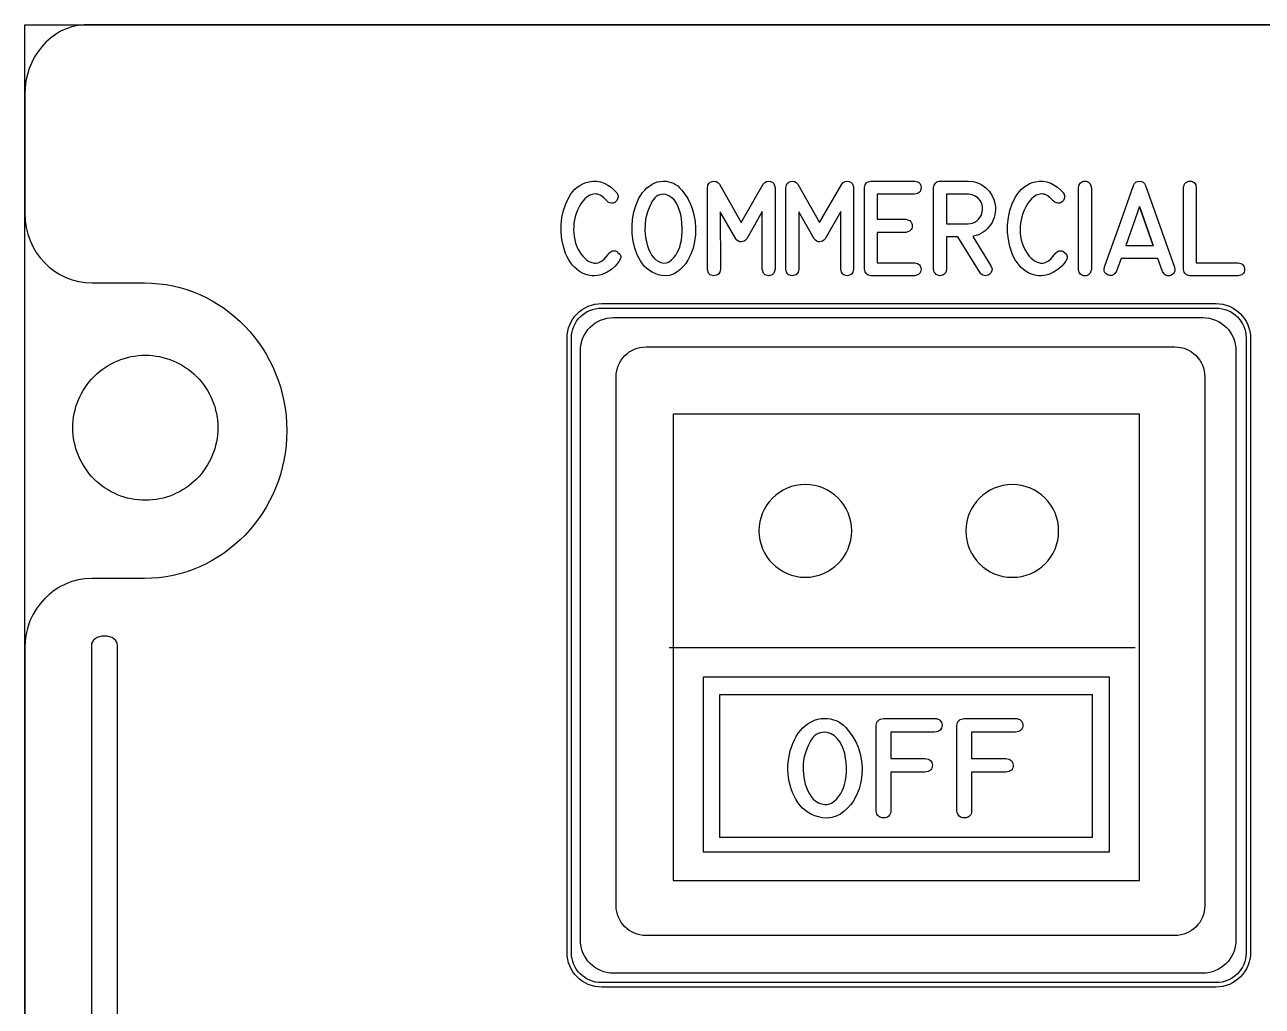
# Model space of a CAD drawing. Extents: x 361 to 684, y 82 to 686.
# Drawn here: x 361.5 to 403.97, y 403.15 to 436.83 of the extents above; entities that cross this region are included whole.
import ezdxf

# ---------------------------------------------------------------- set-up
doc = ezdxf.new("R2010")
doc.units = 0
for name, color, linetype in [('_BACKPANEL', 5, 'CONTINUOUS'), ('_ENGRAVING', 105, 'CONTINUOUS'), ('_LABELS', 30, 'CONTINUOUS'), ('_TOPLAYER', 1, 'CONTINUOUS')]:
    doc.layers.add(name, color=color, linetype=linetype)

msp = doc.modelspace()

# ---------------------------------------------------------------- linework, layer by layer
at = {"layer": '_BACKPANEL'}
for points in [[(683.839, 436.825), (683.839, 431.985), (683.839, 422.306), (683.839, 412.626), (683.839, 340.03), (683.839, 330.35), (361.5, 330.35), (361.5, 340.03), (361.5, 412.626), (361.5, 422.306), (361.5, 431.985), (361.5, 436.825)], [(381.291, 427.105), (402.387, 427.105), (402.492, 427.1), (402.594, 427.084), (402.693, 427.059), (402.787, 427.025), (402.877, 426.982), (402.962, 426.93), (403.041, 426.871), (403.114, 426.805), (403.18, 426.732), (403.239, 426.653), (403.29, 426.568), (403.333, 426.478), (403.368, 426.384), (403.393, 426.285), (403.408, 426.183), (403.414, 426.078), (403.414, 404.983), (403.408, 404.877), (403.393, 404.775), (403.368, 404.676), (403.333, 404.582), (403.29, 404.492), (403.239, 404.407), (403.18, 404.328), (403.114, 404.255), (403.041, 404.189), (402.962, 404.13), (402.877, 404.079), (402.787, 404.036), (402.693, 404.001), (402.594, 403.976), (402.492, 403.96), (402.387, 403.955), (381.291, 403.955), (381.186, 403.96), (381.083, 403.976), (380.985, 404.001), (380.89, 404.036), (380.801, 404.079), (380.716, 404.13), (380.637, 404.189), (380.564, 404.255), (380.498, 404.328), (380.439, 404.407), (380.387, 404.492), (380.344, 404.582), (380.31, 404.676), (380.285, 404.775), (380.269, 404.877), (380.264, 404.983), (380.264, 426.078), (380.269, 426.183), (380.285, 426.285), (380.31, 426.384), (380.344, 426.478), (380.387, 426.568), (380.439, 426.653), (380.498, 426.732), (380.564, 426.805), (380.637, 426.871), (380.716, 426.93), (380.801, 426.982), (380.89, 427.025), (380.985, 427.059), (381.083, 427.084), (381.186, 427.1)]]:
    msp.add_lwpolyline(points, close=True, dxfattribs=at)
msp.add_lwpolyline([(365.638, 420.51, -0.414214), (363.15, 422.999, -0.414214), (365.638, 425.487, -0.414214), (368.126, 422.999, -0.414214)], format="xyb", close=True, dxfattribs=at)
at = {"layer": '_ENGRAVING'}
for points in [[(381.905, 428.722), (381.891, 428.701), (381.883, 428.69), (381.877, 428.681), (381.762, 428.545), (381.631, 428.43), (381.483, 428.336), (381.318, 428.263), (381.232, 428.237), (381.146, 428.219), (381.06, 428.211), (380.975, 428.212), (380.889, 428.223), (380.805, 428.242), (380.72, 428.271), (380.636, 428.308), (380.542, 428.362), (380.454, 428.425), (380.373, 428.496), (380.298, 428.575), (380.229, 428.664), (380.168, 428.761), (380.112, 428.866), (380.063, 428.98), (379.985, 429.22), (379.933, 429.464), (379.906, 429.712), (379.906, 429.966), (379.932, 430.216), (379.985, 430.456), (380.064, 430.686), (380.17, 430.905), (380.234, 431.007), (380.303, 431.099), (380.38, 431.181), (380.463, 431.253), (380.553, 431.315), (380.65, 431.367), (380.753, 431.409), (380.863, 431.441), (380.994, 431.461), (381.124, 431.459), (381.254, 431.435), (381.384, 431.389), (381.508, 431.327), (381.62, 431.253), (381.721, 431.168), (381.81, 431.071), (381.818, 431.06), (381.846, 431.011), (381.861, 430.96), (381.861, 430.907), (381.847, 430.852), (381.822, 430.8), (381.788, 430.76), (381.745, 430.729), (381.693, 430.71), (381.635, 430.703), (381.578, 430.712), (381.524, 430.739), (381.473, 430.783), (381.369, 430.89), (381.268, 430.966), (381.169, 431.009), (381.12, 431.019), (381.072, 431.021), (380.978, 431.007), (380.889, 430.975), (380.805, 430.926), (380.726, 430.859), (380.653, 430.777), (380.587, 430.685), (380.527, 430.582), (380.473, 430.469), (380.427, 430.352), (380.391, 430.239), (380.365, 430.129), (380.349, 430.023), (380.338, 429.908), (380.336, 429.791), (380.341, 429.675), (380.354, 429.558), (380.375, 429.443), (380.406, 429.331), (380.446, 429.223), (380.495, 429.118), (380.594, 428.955), (380.648, 428.885), (380.706, 428.825), (380.766, 428.772), (380.829, 428.728), (380.896, 428.693), (380.965, 428.666), (381.036, 428.65), (381.106, 428.649), (381.176, 428.662), (381.245, 428.689), (381.315, 428.731), (381.383, 428.787), (381.451, 428.858), (381.519, 428.942), (381.549, 428.984), (381.623, 429.048), (381.661, 429.066), (381.699, 429.075), (381.738, 429.074), (381.777, 429.065), (381.817, 429.046), (381.857, 429.018), (381.921, 428.95), (381.94, 428.915), (381.951, 428.878), (381.952, 428.841), (381.945, 428.802)], [(384.407, 430.528), (384.467, 430.306), (384.505, 430.08), (384.521, 429.85), (384.515, 429.616), (384.486, 429.385), (384.434, 429.164), (384.359, 428.954), (384.26, 428.754), (384.185, 428.637), (384.097, 428.53), (383.996, 428.431), (383.883, 428.342), (383.76, 428.271), (383.631, 428.227), (383.496, 428.211), (383.354, 428.223), (383.24, 428.249), (383.132, 428.286), (383.032, 428.333), (382.938, 428.39), (382.851, 428.458), (382.772, 428.536), (382.699, 428.625), (382.633, 428.724), (382.521, 428.938), (382.436, 429.164), (382.377, 429.402), (382.346, 429.652), (382.34, 429.906), (382.361, 430.156), (382.408, 430.404), (382.481, 430.648), (382.527, 430.765), (382.58, 430.874), (382.639, 430.975), (382.704, 431.067), (382.776, 431.151), (382.854, 431.227), (382.938, 431.294), (383.029, 431.353), (383.122, 431.401), (383.217, 431.434), (383.314, 431.454), (383.413, 431.461), (383.507, 431.457), (383.596, 431.443), (383.68, 431.42), (383.761, 431.388), (383.837, 431.346), (383.908, 431.296), (383.975, 431.236), (384.038, 431.167), (384.152, 431.017), (384.252, 430.86), (384.336, 430.697)], [(387.25, 428.437), (387.224, 428.34), (387.203, 428.302), (387.178, 428.271), (387.148, 428.246), (387.114, 428.229), (387.075, 428.219), (387.03, 428.216), (386.986, 428.219), (386.947, 428.23), (386.913, 428.247), (386.883, 428.271), (386.858, 428.302), (386.838, 428.34), (386.812, 428.437), (386.812, 430.417), (386.279, 429.486), (386.235, 429.44), (386.188, 429.406), (386.139, 429.385), (386.088, 429.377), (386.037, 429.382), (385.989, 429.402), (385.943, 429.436), (385.901, 429.486), (385.371, 430.412), (385.372, 428.437), (385.349, 428.34), (385.329, 428.303), (385.304, 428.272), (385.273, 428.248), (385.236, 428.231), (385.195, 428.22), (385.148, 428.217), (385.1, 428.221), (385.059, 428.231), (385.024, 428.248), (384.994, 428.273), (384.97, 428.303), (384.951, 428.341), (384.932, 428.437), (384.932, 431.236), (384.947, 431.318), (384.978, 431.382), (385.025, 431.427), (385.089, 431.454), (385.159, 431.461), (385.224, 431.447), (385.285, 431.411), (385.341, 431.353), (386.089, 430.042), (386.845, 431.353), (386.9, 431.411), (386.961, 431.447), (387.025, 431.461), (387.094, 431.453), (387.157, 431.426), (387.204, 431.381), (387.235, 431.317), (387.25, 431.236)], [(389.942, 428.437), (389.915, 428.34), (389.895, 428.302), (389.87, 428.271), (389.84, 428.246), (389.805, 428.229), (389.766, 428.219), (389.722, 428.216), (389.678, 428.219), (389.639, 428.23), (389.604, 428.247), (389.574, 428.271), (389.549, 428.302), (389.529, 428.34), (389.503, 428.437), (389.503, 430.417), (388.97, 429.486), (388.926, 429.44), (388.88, 429.406), (388.831, 429.385), (388.78, 429.377), (388.729, 429.382), (388.68, 429.402), (388.635, 429.436), (388.592, 429.486), (388.062, 430.412), (388.064, 428.437), (388.04, 428.34), (388.02, 428.303), (387.995, 428.272), (387.964, 428.248), (387.928, 428.231), (387.886, 428.22), (387.839, 428.217), (387.792, 428.221), (387.751, 428.231), (387.715, 428.248), (387.685, 428.273), (387.661, 428.303), (387.643, 428.341), (387.624, 428.437), (387.624, 431.236), (387.638, 431.318), (387.669, 431.382), (387.717, 431.427), (387.781, 431.454), (387.851, 431.461), (387.916, 431.447), (387.977, 431.411), (388.033, 431.353), (388.78, 430.042), (389.536, 431.353), (389.592, 431.411), (389.652, 431.447), (389.717, 431.461), (389.786, 431.453), (389.849, 431.426), (389.896, 431.381), (389.927, 431.317), (389.942, 431.236)], [(392.041, 431.019), (390.752, 431.019), (390.752, 430.152), (391.735, 430.152), (391.831, 430.125), (391.869, 430.105), (391.9, 430.079), (391.924, 430.048), (391.941, 430.012), (391.951, 429.972), (391.955, 429.926), (391.951, 429.88), (391.941, 429.84), (391.923, 429.804), (391.899, 429.774), (391.868, 429.748), (391.831, 429.728), (391.735, 429.702), (390.752, 429.702), (390.752, 428.66), (392.041, 428.66), (392.137, 428.634), (392.175, 428.613), (392.205, 428.588), (392.229, 428.557), (392.246, 428.522), (392.257, 428.482), (392.26, 428.437), (392.257, 428.392), (392.246, 428.352), (392.229, 428.316), (392.205, 428.286), (392.175, 428.261), (392.137, 428.241), (392.041, 428.215), (390.536, 428.215), (390.449, 428.238), (390.383, 428.284), (390.339, 428.351), (390.315, 428.44), (390.315, 431.239), (390.34, 431.332), (390.36, 431.369), (390.385, 431.399), (390.415, 431.424), (390.45, 431.443), (390.536, 431.461), (392.041, 431.461), (392.137, 431.441), (392.174, 431.422), (392.205, 431.397), (392.229, 431.366), (392.246, 431.329), (392.256, 431.287), (392.259, 431.238), (392.256, 431.19), (392.245, 431.148), (392.228, 431.111), (392.204, 431.081), (392.174, 431.056), (392.136, 431.038)], [(394.656, 428.559), (394.69, 428.473), (394.695, 428.433), (394.692, 428.394), (394.681, 428.357), (394.662, 428.322), (394.6, 428.258), (394.561, 428.235), (394.52, 428.222), (394.476, 428.217), (394.428, 428.221), (394.383, 428.234), (394.344, 428.254), (394.312, 428.283), (394.286, 428.319), (393.52, 429.554), (393.131, 429.554), (393.131, 428.438), (393.123, 428.374), (393.1, 428.32), (393.062, 428.275), (393.008, 428.239), (392.948, 428.218), (392.889, 428.215), (392.833, 428.229), (392.778, 428.262), (392.74, 428.298), (392.714, 428.339), (392.698, 428.386), (392.692, 428.438), (392.692, 431.239), (392.696, 431.284), (392.708, 431.324), (392.728, 431.362), (392.755, 431.396), (392.789, 431.425), (392.826, 431.445), (392.866, 431.457), (392.91, 431.461), (393.876, 431.461), (394.044, 431.447), (394.124, 431.429), (394.201, 431.405), (394.275, 431.373), (394.346, 431.334), (394.48, 431.235), (394.597, 431.115), (394.688, 430.979), (394.756, 430.828), (394.799, 430.662), (394.811, 430.57), (394.814, 430.479), (394.808, 430.39), (394.793, 430.302), (394.769, 430.216), (394.737, 430.131), (394.695, 430.047), (394.644, 429.966), (394.587, 429.889), (394.525, 429.819), (394.459, 429.758), (394.389, 429.705), (394.313, 429.66), (394.234, 429.622), (394.149, 429.593), (394.061, 429.572), (394.031, 429.567)], [(397.229, 428.722), (397.215, 428.701), (397.208, 428.69), (397.201, 428.681), (397.087, 428.545), (396.955, 428.43), (396.807, 428.336), (396.642, 428.263), (396.556, 428.237), (396.47, 428.219), (396.384, 428.211), (396.299, 428.212), (396.214, 428.223), (396.129, 428.242), (396.045, 428.271), (395.961, 428.308), (395.866, 428.362), (395.779, 428.425), (395.697, 428.496), (395.622, 428.575), (395.554, 428.664), (395.492, 428.761), (395.437, 428.866), (395.388, 428.98), (395.309, 429.22), (395.257, 429.464), (395.231, 429.712), (395.231, 429.966), (395.257, 430.216), (395.31, 430.456), (395.389, 430.686), (395.495, 430.905), (395.558, 431.007), (395.628, 431.099), (395.704, 431.181), (395.787, 431.253), (395.877, 431.315), (395.974, 431.367), (396.078, 431.409), (396.188, 431.441), (396.318, 431.461), (396.448, 431.459), (396.579, 431.435), (396.709, 431.389), (396.833, 431.327), (396.945, 431.253), (397.046, 431.168), (397.135, 431.071), (397.142, 431.06), (397.171, 431.011), (397.185, 430.96), (397.186, 430.907), (397.172, 430.852), (397.147, 430.8), (397.112, 430.76), (397.07, 430.729), (397.018, 430.71), (396.959, 430.703), (396.903, 430.712), (396.849, 430.739), (396.797, 430.783), (396.694, 430.89), (396.593, 430.966), (396.493, 431.009), (396.444, 431.019), (396.396, 431.021), (396.302, 431.007), (396.213, 430.975), (396.13, 430.926), (396.051, 430.859), (395.978, 430.777), (395.911, 430.685), (395.851, 430.582), (395.797, 430.469), (395.752, 430.352), (395.716, 430.239), (395.69, 430.129), (395.673, 430.023), (395.663, 429.908), (395.66, 429.791), (395.666, 429.675), (395.678, 429.558), (395.7, 429.443), (395.73, 429.331), (395.77, 429.223), (395.819, 429.118), (395.919, 428.955), (395.973, 428.885), (396.03, 428.825), (396.09, 428.772), (396.154, 428.728), (396.22, 428.693), (396.29, 428.666), (396.36, 428.65), (396.431, 428.649), (396.5, 428.662), (396.57, 428.689), (396.639, 428.731), (396.708, 428.787), (396.776, 428.858), (396.844, 428.942), (396.873, 428.984), (396.947, 429.048), (396.985, 429.066), (397.024, 429.075), (397.062, 429.074), (397.102, 429.065), (397.142, 429.046), (397.182, 429.018), (397.246, 428.95), (397.265, 428.915), (397.275, 428.878), (397.277, 428.841), (397.27, 428.802)], [(398.105, 428.434), (398.078, 428.336), (398.058, 428.298), (398.032, 428.266), (398.002, 428.242), (397.967, 428.225), (397.928, 428.214), (397.883, 428.211), (397.839, 428.215), (397.799, 428.225), (397.764, 428.243), (397.735, 428.267), (397.709, 428.298), (397.689, 428.336), (397.663, 428.434), (397.663, 431.236), (397.689, 431.334), (397.709, 431.372), (397.735, 431.404), (397.764, 431.428), (397.799, 431.446), (397.839, 431.457), (397.883, 431.46), (397.928, 431.457), (397.967, 431.447), (398.002, 431.429), (398.032, 431.405), (398.058, 431.373), (398.078, 431.335), (398.105, 431.236)], [(398.557, 428.521), (399.056, 429.918), (399.555, 431.315), (399.587, 431.379), (399.632, 431.424), (399.689, 431.451), (399.759, 431.461), (399.829, 431.453), (399.887, 431.426), (399.932, 431.38), (399.964, 431.315), (400.961, 428.513), (400.97, 428.411), (400.964, 428.368), (400.951, 428.329), (400.931, 428.295), (400.903, 428.267), (400.869, 428.243), (400.827, 428.224), (400.784, 428.212), (400.742, 428.208), (400.704, 428.213), (400.668, 428.225), (400.634, 428.246), (400.603, 428.275), (400.549, 428.358), (400.389, 428.811), (399.122, 428.811), (398.966, 428.369), (398.911, 428.286), (398.88, 428.257), (398.846, 428.236), (398.809, 428.224), (398.77, 428.22), (398.728, 428.225), (398.683, 428.238), (398.641, 428.257), (398.607, 428.281), (398.579, 428.31), (398.56, 428.343), (398.548, 428.381), (398.544, 428.423)], [(401.488, 428.213), (401.403, 428.232), (401.367, 428.25), (401.337, 428.275), (401.312, 428.305), (401.292, 428.342), (401.267, 428.434), (401.267, 431.236), (401.294, 431.336), (401.315, 431.375), (401.34, 431.406), (401.371, 431.431), (401.407, 431.448), (401.448, 431.458), (401.494, 431.46), (401.54, 431.456), (401.58, 431.445), (401.615, 431.427), (401.644, 431.402), (401.668, 431.371), (401.686, 431.333), (401.706, 431.236), (401.706, 428.656), (403.141, 428.657), (403.237, 428.633), (403.275, 428.613), (403.306, 428.588), (403.33, 428.556), (403.347, 428.52), (403.356, 428.477), (403.359, 428.43), (403.355, 428.382), (403.345, 428.34), (403.327, 428.304), (403.303, 428.275), (403.272, 428.25), (403.235, 428.232), (403.139, 428.213)], [(383.426, 431.011), (383.356, 431.006), (383.291, 430.991), (383.231, 430.967), (383.174, 430.933), (383.122, 430.888), (383.075, 430.834), (383.031, 430.771), (382.993, 430.697), (382.926, 430.546), (382.873, 430.406), (382.833, 430.278), (382.807, 430.161), (382.786, 429.983), (382.785, 429.77), (382.805, 429.541), (382.85, 429.316), (382.883, 429.206), (382.922, 429.103), (382.969, 429.004), (383.023, 428.912), (383.085, 428.829), (383.156, 428.762), (383.236, 428.71), (383.324, 428.673), (383.43, 428.652), (383.527, 428.66), (383.617, 428.696), (383.7, 428.761), (383.774, 428.841), (383.839, 428.924), (383.893, 429.009), (383.939, 429.096), (383.977, 429.194), (384.008, 429.307), (384.033, 429.434), (384.051, 429.575), (384.062, 429.723), (384.063, 429.871), (384.055, 430.019), (384.037, 430.167), (384.01, 430.311), (383.972, 430.448), (383.923, 430.577), (383.864, 430.7), (383.793, 430.807), (383.708, 430.894), (383.609, 430.958), (383.497, 431.001)], [(393.876, 430), (393.953, 430.006), (394.028, 430.024), (394.1, 430.055), (394.169, 430.098), (394.23, 430.151), (394.281, 430.211), (394.321, 430.279), (394.35, 430.355), (394.373, 430.474), (394.37, 430.587), (394.34, 430.695), (394.283, 430.796), (394.206, 430.884), (394.117, 430.949), (394.014, 430.993), (393.897, 431.014), (393.131, 431.014), (393.131, 430)], [(400.23, 429.256), (399.758, 430.588), (399.282, 429.256)], [(399.758, 430.588), (400.23, 429.256)], [(381.301, 427.258), (402.377, 427.258), (402.499, 427.252), (402.617, 427.234), (402.731, 427.205), (402.841, 427.165), (402.945, 427.115), (403.043, 427.056), (403.135, 426.987), (403.219, 426.911), (403.296, 426.826), (403.364, 426.734), (403.424, 426.636), (403.474, 426.532), (403.514, 426.423), (403.543, 426.308), (403.561, 426.19), (403.567, 426.068), (403.567, 404.992), (403.561, 404.87), (403.543, 404.752), (403.514, 404.638), (403.474, 404.528), (403.424, 404.424), (403.364, 404.326), (403.296, 404.234), (403.219, 404.15), (403.135, 404.073), (403.043, 404.005), (402.945, 403.945), (402.841, 403.895), (402.731, 403.855), (402.617, 403.826), (402.499, 403.808), (402.377, 403.802), (381.301, 403.802), (381.179, 403.808), (381.061, 403.826), (380.946, 403.855), (380.837, 403.895), (380.733, 403.945), (380.635, 404.005), (380.543, 404.073), (380.458, 404.15), (380.382, 404.234), (380.313, 404.326), (380.254, 404.424), (380.204, 404.528), (380.164, 404.638), (380.135, 404.752), (380.117, 404.87), (380.11, 404.992), (380.11, 426.068), (380.117, 426.19), (380.135, 426.308), (380.164, 426.423), (380.204, 426.532), (380.254, 426.636), (380.313, 426.734), (380.382, 426.826), (380.458, 426.911), (380.543, 426.987), (380.635, 427.056), (380.733, 427.115), (380.837, 427.165), (380.946, 427.205), (381.061, 427.234), (381.179, 427.252)], [(381.709, 426.78), (401.925, 426.78), (402.042, 426.774), (402.156, 426.757), (402.265, 426.729), (402.37, 426.691), (402.47, 426.643), (402.564, 426.586), (402.652, 426.52), (402.733, 426.446), (402.807, 426.365), (402.873, 426.278), (402.93, 426.183), (402.978, 426.084), (403.016, 425.979), (403.044, 425.869), (403.061, 425.755), (403.067, 425.638), (403.067, 405.422), (403.061, 405.305), (403.044, 405.191), (403.016, 405.082), (402.978, 404.977), (402.93, 404.877), (402.873, 404.783), (402.807, 404.695), (402.733, 404.614), (402.652, 404.54), (402.564, 404.475), (402.47, 404.418), (402.37, 404.37), (402.265, 404.331), (402.156, 404.303), (402.042, 404.286), (401.925, 404.28), (381.709, 404.28), (381.592, 404.286), (381.478, 404.303), (381.369, 404.331), (381.264, 404.37), (381.164, 404.418), (381.07, 404.475), (380.982, 404.54), (380.901, 404.614), (380.827, 404.695), (380.762, 404.783), (380.705, 404.877), (380.657, 404.977), (380.618, 405.082), (380.59, 405.191), (380.573, 405.305), (380.567, 405.422), (380.567, 425.638), (380.573, 425.755), (380.59, 425.869), (380.618, 425.979), (380.657, 426.084), (380.705, 426.183), (380.762, 426.278), (380.827, 426.365), (380.901, 426.446), (380.982, 426.52), (381.07, 426.586), (381.164, 426.643), (381.264, 426.691), (381.369, 426.729), (381.478, 426.757), (381.592, 426.774)]]:
    msp.add_lwpolyline(points, close=True, dxfattribs=at)
msp.add_lwpolyline([(364.687, 351.671), (364.687, 415.528), (364.687, 415.529), (364.677, 415.594), (364.651, 415.654), (364.61, 415.708), (364.555, 415.756), (364.489, 415.795), (364.412, 415.825), (364.328, 415.843), (364.237, 415.85), (364.236, 415.85), (364.146, 415.844), (364.061, 415.825), (363.985, 415.795), (363.918, 415.756), (363.863, 415.709), (363.822, 415.654), (363.795, 415.594), (363.786, 415.529), (363.786, 415.528), (363.786, 351.671)], dxfattribs=at)
at = {"layer": '_LABELS'}
for points in [[(399.752, 407.457), (399.752, 423.459), (383.752, 423.459), (383.752, 407.457)], [(388.287, 421.051), (388.125, 421.043), (387.967, 421.019), (387.814, 420.98), (387.668, 420.926), (387.529, 420.859), (387.397, 420.779), (387.275, 420.688), (387.162, 420.585), (387.059, 420.472), (386.967, 420.349), (386.888, 420.218), (386.821, 420.079), (386.767, 419.933), (386.728, 419.78), (386.704, 419.622), (386.695, 419.46), (386.704, 419.297), (386.728, 419.139), (386.767, 418.986), (386.821, 418.84), (386.888, 418.701), (386.967, 418.57), (387.059, 418.447), (387.162, 418.334), (387.275, 418.231), (387.397, 418.14), (387.529, 418.06), (387.668, 417.993), (387.814, 417.94), (387.967, 417.9), (388.125, 417.876), (388.287, 417.868), (388.45, 417.876), (388.608, 417.9), (388.761, 417.94), (388.907, 417.993), (389.046, 418.06), (389.177, 418.14), (389.3, 418.231), (389.413, 418.334), (389.516, 418.447), (389.607, 418.57), (389.687, 418.701), (389.754, 418.84), (389.808, 418.986), (389.847, 419.139), (389.871, 419.297), (389.879, 419.46), (389.871, 419.622), (389.847, 419.78), (389.808, 419.933), (389.754, 420.079), (389.687, 420.218), (389.607, 420.349), (389.516, 420.472), (389.413, 420.585), (389.3, 420.688), (389.177, 420.779), (389.046, 420.859), (388.907, 420.926), (388.761, 420.98), (388.608, 421.019), (388.45, 421.043)], [(395.39, 421.048), (395.228, 421.04), (395.07, 421.016), (394.917, 420.976), (394.771, 420.923), (394.632, 420.856), (394.501, 420.776), (394.378, 420.684), (394.265, 420.582), (394.162, 420.469), (394.07, 420.346), (393.991, 420.215), (393.924, 420.076), (393.87, 419.93), (393.831, 419.777), (393.807, 419.619), (393.798, 419.456), (393.807, 419.294), (393.831, 419.136), (393.87, 418.983), (393.924, 418.837), (393.991, 418.698), (394.07, 418.566), (394.162, 418.444), (394.265, 418.331), (394.378, 418.228), (394.501, 418.136), (394.632, 418.057), (394.771, 417.99), (394.917, 417.936), (395.07, 417.897), (395.228, 417.873), (395.39, 417.865), (395.553, 417.873), (395.711, 417.897), (395.864, 417.936), (396.01, 417.99), (396.149, 418.057), (396.28, 418.136), (396.403, 418.228), (396.516, 418.331), (396.619, 418.444), (396.71, 418.566), (396.79, 418.698), (396.857, 418.837), (396.911, 418.983), (396.95, 419.136), (396.974, 419.294), (396.982, 419.456), (396.974, 419.619), (396.95, 419.777), (396.911, 419.93), (396.857, 420.076), (396.79, 420.215), (396.71, 420.346), (396.619, 420.469), (396.516, 420.582), (396.403, 420.684), (396.28, 420.776), (396.149, 420.856), (396.01, 420.923), (395.864, 420.976), (395.711, 421.016), (395.553, 421.04)], [(384.779, 414.441), (384.779, 414.298), (384.779, 408.441), (398.725, 408.441), (398.725, 414.441)], [(385.349, 413.842), (398.135, 413.842), (398.135, 408.941), (385.349, 408.941)], [(390.102, 412.041), (390.173, 411.808), (390.217, 411.57), (390.236, 411.328), (390.228, 411.082), (390.194, 410.839), (390.134, 410.607), (390.046, 410.385), (389.932, 410.175), (389.844, 410.052), (389.741, 409.939), (389.624, 409.835), (389.491, 409.741), (389.348, 409.666), (389.198, 409.62), (389.04, 409.604), (388.875, 409.616), (388.742, 409.643), (388.616, 409.682), (388.499, 409.731), (388.39, 409.792), (388.289, 409.863), (388.196, 409.945), (388.111, 410.039), (388.034, 410.143), (387.965, 410.254), (387.903, 410.368), (387.85, 410.486), (387.804, 410.606), (387.766, 410.73), (387.736, 410.857), (387.714, 410.987), (387.699, 411.12), (387.692, 411.254), (387.693, 411.387), (387.701, 411.519), (387.717, 411.651), (387.741, 411.781), (387.772, 411.911), (387.857, 412.168), (387.911, 412.291), (387.972, 412.406), (388.041, 412.512), (388.117, 412.609), (388.2, 412.697), (388.292, 412.777), (388.39, 412.848), (388.496, 412.91), (388.604, 412.96), (388.715, 412.996), (388.828, 413.017), (388.944, 413.024), (389.053, 413.019), (389.157, 413.005), (389.255, 412.98), (389.349, 412.947), (389.438, 412.903), (389.521, 412.85), (389.599, 412.787), (389.673, 412.714), (389.805, 412.556), (389.921, 412.391), (390.02, 412.22)], [(390.715, 409.844), (390.715, 412.787), (390.726, 412.839), (390.743, 412.884), (390.766, 412.924), (390.796, 412.956), (390.831, 412.983), (390.872, 413.003), (390.972, 413.024), (392.727, 413.024), (392.786, 413.016), (392.838, 413.002), (392.881, 412.982), (392.916, 412.956), (392.944, 412.923), (392.964, 412.884), (392.975, 412.839), (392.979, 412.788), (392.975, 412.737), (392.963, 412.692), (392.943, 412.653), (392.915, 412.621), (392.879, 412.595), (392.836, 412.575), (392.784, 412.562), (392.724, 412.555), (391.224, 412.555), (391.224, 411.643), (392.394, 411.643), (392.503, 411.622), (392.547, 411.603), (392.582, 411.578), (392.61, 411.547), (392.63, 411.51), (392.643, 411.467), (392.648, 411.417), (392.644, 411.368), (392.633, 411.324), (392.614, 411.285), (392.586, 411.252), (392.55, 411.225), (392.506, 411.202), (392.394, 411.174), (391.224, 411.174), (391.224, 409.844), (391.217, 409.79), (391.202, 409.743), (391.181, 409.704), (391.154, 409.671), (391.12, 409.645), (391.079, 409.627), (391.032, 409.615), (390.979, 409.611), (390.925, 409.614), (390.877, 409.624), (390.835, 409.642), (390.799, 409.667), (390.769, 409.7), (390.745, 409.741), (390.727, 409.789)], [(393.487, 409.844), (393.487, 412.787), (393.498, 412.839), (393.515, 412.884), (393.538, 412.924), (393.568, 412.956), (393.603, 412.983), (393.644, 413.003), (393.744, 413.024), (395.499, 413.024), (395.558, 413.016), (395.609, 413.002), (395.653, 412.982), (395.688, 412.956), (395.716, 412.923), (395.735, 412.884), (395.747, 412.839), (395.751, 412.788), (395.747, 412.737), (395.735, 412.692), (395.715, 412.653), (395.687, 412.621), (395.651, 412.595), (395.607, 412.575), (395.556, 412.562), (395.496, 412.555), (393.996, 412.555), (393.996, 411.643), (395.166, 411.643), (395.275, 411.622), (395.319, 411.603), (395.354, 411.578), (395.382, 411.547), (395.402, 411.51), (395.415, 411.467), (395.419, 411.417), (395.416, 411.368), (395.405, 411.324), (395.385, 411.285), (395.358, 411.252), (395.322, 411.225), (395.278, 411.202), (395.166, 411.174), (393.996, 411.174), (393.996, 409.844), (393.989, 409.79), (393.974, 409.743), (393.953, 409.704), (393.926, 409.671), (393.892, 409.645), (393.851, 409.627), (393.804, 409.615), (393.751, 409.611), (393.697, 409.614), (393.649, 409.624), (393.607, 409.642), (393.571, 409.667), (393.541, 409.7), (393.517, 409.741), (393.499, 409.789)], [(388.958, 412.55), (388.877, 412.545), (388.802, 412.53), (388.731, 412.504), (388.665, 412.468), (388.605, 412.421), (388.549, 412.364), (388.499, 412.297), (388.453, 412.22), (388.376, 412.061), (388.314, 411.914), (388.267, 411.779), (388.237, 411.656), (388.213, 411.468), (388.211, 411.244), (388.235, 411.004), (388.288, 410.766), (388.325, 410.651), (388.371, 410.542), (388.426, 410.438), (388.489, 410.341), (388.561, 410.254), (388.644, 410.183), (388.737, 410.128), (388.84, 410.09), (388.963, 410.068), (389.021, 410.068), (389.077, 410.076), (389.13, 410.091), (389.182, 410.114), (389.278, 410.182), (389.365, 410.266), (389.44, 410.353), (389.504, 410.443), (389.557, 410.535), (389.601, 410.638), (389.637, 410.757), (389.667, 410.89), (389.688, 411.039), (389.7, 411.195), (389.702, 411.35), (389.692, 411.506), (389.672, 411.662), (389.64, 411.814), (389.595, 411.958), (389.539, 412.094), (389.47, 412.222), (389.386, 412.336), (389.287, 412.426), (389.172, 412.495), (389.042, 412.54)]]:
    msp.add_lwpolyline(points, close=True, dxfattribs=at)
msp.add_lwpolyline([(383.612, 415.458), (399.612, 415.458)], dxfattribs=at)
at = {"layer": '_TOPLAYER'}
msp.add_lwpolyline([(455.603, 436.825), (363.773, 436.825), (363.538, 436.828), (363.538, 436.828), (363.324, 436.805), (363.118, 436.759), (362.92, 436.692), (362.731, 436.604), (362.552, 436.497), (362.384, 436.373), (362.228, 436.232), (362.085, 436.076), (361.955, 435.907), (361.84, 435.725), (361.74, 435.532), (361.656, 435.329), (361.59, 435.117), (361.541, 434.898), (361.511, 434.674), (361.501, 434.444), (361.501, 430.349), (361.513, 430.105), (361.548, 429.869), (361.605, 429.64), (361.682, 429.422), (361.78, 429.214), (361.895, 429.017), (362.028, 428.834), (362.177, 428.665), (362.341, 428.511), (362.518, 428.374), (362.709, 428.255), (362.91, 428.155), (363.122, 428.075), (363.344, 428.016), (363.573, 427.98), (363.809, 427.967), (365.604, 427.967), (365.856, 427.961), (366.104, 427.941), (366.349, 427.909), (366.589, 427.864), (366.826, 427.807), (367.058, 427.738), (367.285, 427.658), (367.507, 427.567), (367.724, 427.465), (367.934, 427.352), (368.139, 427.23), (368.338, 427.097), (368.529, 426.956), (368.714, 426.805), (368.891, 426.645), (369.061, 426.477), (369.223, 426.3), (369.377, 426.116), (369.522, 425.924), (369.658, 425.725), (369.785, 425.519), (369.903, 425.307), (370.011, 425.088), (370.109, 424.864), (370.196, 424.634), (370.273, 424.399), (370.339, 424.159), (370.394, 423.914), (370.437, 423.665), (370.468, 423.413), (370.487, 423.156), (370.493, 422.897), (370.487, 422.637), (370.468, 422.381), (370.437, 422.128), (370.394, 421.879), (370.339, 421.634), (370.273, 421.394), (370.196, 421.159), (370.109, 420.929), (370.011, 420.705), (369.903, 420.486), (369.785, 420.274), (369.658, 420.068), (369.522, 419.869), (369.377, 419.678), (369.223, 419.494), (369.061, 419.317), (368.891, 419.149), (368.714, 418.989), (368.529, 418.838), (368.338, 418.696), (368.139, 418.564), (367.934, 418.442), (367.724, 418.329), (367.507, 418.227), (367.285, 418.136), (367.058, 418.056), (366.826, 417.987), (366.589, 417.93), (366.349, 417.885), (366.104, 417.853), (365.856, 417.833), (365.604, 417.827), (363.798, 417.827), (363.563, 417.813), (363.335, 417.776), (363.114, 417.717), (362.903, 417.636), (362.702, 417.536), (362.513, 417.416), (362.336, 417.279), (362.173, 417.125), (362.024, 416.956), (361.892, 416.773), (361.777, 416.577), (361.68, 416.37), (361.603, 416.152), (361.547, 415.924), (361.512, 415.688), (361.5, 415.446), (361.5, 351.73)], dxfattribs=at)
msp.add_lwpolyline([(382.821, 425.774), (400.971, 425.774), (401.076, 425.768), (401.178, 425.753), (401.276, 425.728), (401.371, 425.693), (401.46, 425.65), (401.545, 425.599), (401.624, 425.54), (401.697, 425.474), (401.763, 425.401), (401.822, 425.322), (401.873, 425.238), (401.916, 425.148), (401.95, 425.054), (401.975, 424.956), (401.991, 424.854), (401.996, 424.748), (401.996, 406.599), (401.991, 406.494), (401.975, 406.392), (401.95, 406.293), (401.916, 406.199), (401.873, 406.11), (401.822, 406.025), (401.763, 405.946), (401.697, 405.873), (401.624, 405.807), (401.545, 405.748), (401.46, 405.697), (401.371, 405.654), (401.276, 405.62), (401.178, 405.594), (401.076, 405.579), (400.971, 405.574), (382.821, 405.574), (382.716, 405.579), (382.614, 405.594), (382.516, 405.62), (382.422, 405.654), (382.332, 405.697), (382.247, 405.748), (382.169, 405.807), (382.096, 405.873), (382.03, 405.946), (381.971, 406.025), (381.92, 406.11), (381.876, 406.199), (381.842, 406.293), (381.817, 406.392), (381.801, 406.494), (381.796, 406.599), (381.796, 424.748), (381.801, 424.854), (381.817, 424.956), (381.842, 425.054), (381.876, 425.148), (381.92, 425.238), (381.971, 425.322), (382.03, 425.401), (382.096, 425.474), (382.169, 425.54), (382.247, 425.599), (382.332, 425.65), (382.422, 425.693), (382.516, 425.728), (382.614, 425.753), (382.716, 425.768)], close=True, dxfattribs=at)

doc.saveas('drawing.dxf')
